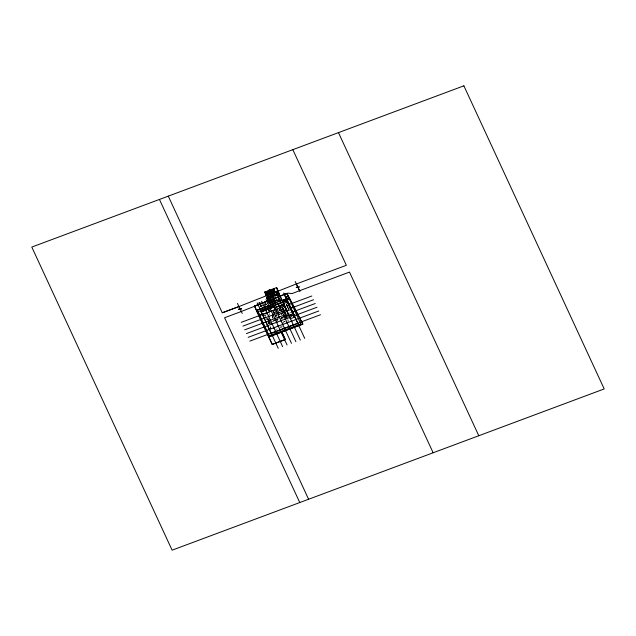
<?xml version="1.0" encoding="UTF-8"?>
<svg xmlns="http://www.w3.org/2000/svg" width="636" height="636" viewBox="0 0 636 636"><rect width="100%" height="100%" fill="white"/><g stroke="black" fill="none" stroke-linecap="round" stroke-linejoin="round"><path stroke-width="0.48" stroke-dasharray="3.18 2.39" d="M269.767 322.929L270.117 323.645M267.422 296.607L270.006 295.637M277.415 295.78L276.58 293.093L277.224 292.854L280.214 302.283M277.232 292.973L279.776 301.464M278.783 292.6L279.554 293.896L277.813 294.548M267.478 297.147L277.145 293.538M277.439 293.323L278.544 292.91M267.502 297.235L277.169 293.625M279.14 293.005L279.967 295.621M274.124 295.088L274.569 295.017L273.997 294.842M275.984 294.492L276.382 294.245L275.809 294.07M267.422 297.664L268.471 301.4M270.467 296.551L270.864 296.304L270.316 296.217M272.303 295.859L272.701 295.621L272.129 295.446M267.47 297.831L279.005 293.546L279.657 294.953M267.51 297.958L278.139 293.919M267.851 297.942L268.503 297.664M269.656 297.235L270.324 297.02M270.57 296.933L271.23 296.686M272.383 296.257L273.035 295.971M273.949 295.668L273.273 295.883M274.855 295.335L274.195 295.581L273.981 294.794M275.102 295.239L275.762 294.993M267.629 298.348L273.464 296.169L274.243 298.682M272.804 296.94L273.202 296.694L273.035 297.155M276.883 295.319L276.612 295.812M268.058 298.713L268.718 298.467M269.624 298.109L268.964 298.371M272.59 297.02L273.249 296.774M273.488 296.686L274.156 296.432M267.907 298.96L267.661 298.499M276.58 293.093L277.606 295.311L278.25 295.072L277.137 292.194M270.022 298.197L273.377 297.107M267.955 299.135L273.496 297.068L272.335 294.563M268.138 299.286L274.267 296.909M258.494 303.03L260.275 302.386M257.644 303.467L260.299 302.474M271.874 298.101L272.542 297.863L271.938 295.581M270.117 301.551L270.944 301.233L271.453 302.752L269.783 303.388M270.952 301.257L270.125 301.559L271.143 304.572M274.18 300.256L275.889 303.324L275.627 302.68M268.893 302.41L269.704 303.984M273.003 301.051L269.974 302.18L270.642 301.957M274.514 300.51L275.173 300.248L273.591 300.812L274.418 300.629L274.148 301.114M269.823 302.434L270.586 304.095M272.24 301.496L274.633 300.597M270.69 302.195L274.728 300.733M260.331 306.25L263.964 304.89M264.87 304.557L268.503 303.197M269.402 302.911L271.222 302.18M271.588 302.028L274.784 300.844L275.221 301.877M260.355 306.329L262.175 305.654M263.081 305.32L266.715 303.96M267.621 303.618L271.254 302.267M277.01 300.168L279.315 299.31M279.697 299.206L274.553 301.289M260.633 306.584L261.261 306.162L261.444 306.576L260.45 306.87L259.941 305.352M264.544 305.034L265.093 305.113M268.487 299.143L267.597 297.171L269.267 303.269L270.849 302.72M259.552 307.013L261.372 306.337M269.274 303.293L271.357 302.609M275.38 301.027L274.704 301.241M276.39 300.693L279.466 299.548M279.824 299.349L279.554 298.785L280.818 301.695M260.442 306.846L261.444 306.576M264.671 305.272L266.365 304.652L264.767 305.232M269.41 303.396L271.453 302.752M276.421 300.844L279.49 299.699M274.164 301.854L275.11 301.472M276.469 300.955L279.594 299.834L280.079 300.971M261.181 306.671L260.609 306.496M269.839 303.149L270.411 303.324M276.573 301.082L279.641 299.938M274.816 301.877L275.237 301.718M278.496 300.502L278.95 300.43L278.369 300.256M270.3 303.618L271.047 303.459L270.387 303.722M274.673 302.132L274.005 302.362L275.579 301.798L274.665 301.544L275.261 301.806M279.697 300.359L280.5 300.057M275.094 302.124L274.649 302.195M273.822 302.768L275.658 302.084M273.854 302.879L275.801 302.156M272.311 303.587L275.833 302.267M272.343 303.738L275.77 302.529M276.684 302.211L276.016 302.434M277.725 301.726L280.031 300.868M272.391 303.841L276.962 302.195M277.781 301.83L280.587 300.844M272.494 303.976L275.738 302.792L275.913 303.205L274.959 299.476M272.518 304.127L275.762 302.879M272.574 304.231L275.809 303.07M274.124 303.841L276.167 303.07M276.199 303.149L274.442 303.809L273.027 298.371M275.992 303.324L275.324 303.682L274.148 299.771M268.758 310.145L269.179 309.986M269.115 310.209L269.537 310.05M269.569 310.137L268.813 310.455L269.139 311.155M286.486 303.857L286.923 304.525L286.494 303.833M286.208 304.596L286.041 304.024M286.995 305.224L286.812 304.811L286.415 305.455M286.812 304.811L286.335 305.566L287.329 305.391M286.327 305.264L287.146 304.978M287.09 305.153L286.335 305.566M286.152 305.813L287.989 305.121M286.256 306.155L288.092 305.463M279.228 309.486L279.617 309.247L279.069 309.16M279.053 309.804L279.45 309.565L279.888 310.249M264.862 315.233L266.301 314.701M278.624 310.098L283.553 308.182M287.281 306.926L287.862 307.101L287.202 307.442C286.55 307.188 288.768 306.56 287.631 307.283M287.051 307.109L287.679 306.687M265.347 315.695L264.767 315.528L265.371 315.782M274.052 312.157L273.631 312.316L274.211 312.483L274.029 312.069M279.212 310.137L279.609 309.891L279.029 309.724M282.074 309.064L282.678 309.327M282.098 309.152L282.519 308.993M283.799 308.611L284.3 311.386M273.52 312.451L275.968 311.537M283.918 308.571L283.346 308.396M269.338 314.208L269.759 314.049L269.37 314.295M274.18 312.403L273.782 312.642L275.857 311.974M282.646 309.239L282.249 309.486M287.75 307.339L288.195 307.268L287.257 306.846M279.371 310.662L283.815 309.032L279.387 310.71M274.092 312.713L275.873 311.998M282.821 310.161L282.217 309.899L282.67 309.827M288.466 309.072L287.893 308.897L288.577 308.643M287.917 308.985L288.585 308.945M288.696 308.889L288.052 308.993M288.044 309.231L288.728 308.977M284.594 311.688L285.103 313.182M274.935 315.321L276.7 314.661M274.863 315.551L276.636 314.892M278.791 314.176L281.462 313.182M283.513 312.674L284.316 312.371M284.809 312.26L274.975 315.893L275.475 317.523M285.5 311.99L285.079 312.149L285.683 312.403M276.899 315.289L275.134 315.949M277.781 314.963L281.597 313.548M282.185 313.317L284.833 312.324L283.203 308.81M285.103 312.228L285.524 312.069M267.518 319.208L268.312 320.504M281.581 314.192L281.009 314.025L281.406 313.779L281.239 314.24M284.181 312.872L284.157 312.276L287.035 318.477M266.73 319.598L269.211 318.636M281.557 314.105L281.16 314.351M269.6 318.819L267.987 319.447M272.59 317.658L272.184 316.338M277.161 316.148L275.388 316.784L273.464 312.713M267.899 319.709L269.441 319.129M289.277 313.206L291.129 312.515M276.183 319.359L277.94 318.708M283.219 316.736L285.882 315.838M270.451 321.57L268.638 322.269L269.465 324.225M275.992 319.534L277.972 318.771M281.486 317.412L286.097 315.758M268.654 322.341L270.165 321.776M273.464 320.56L276.127 319.574M281.438 317.587L284.093 316.593M267.589 322.945L269.131 322.365M285.405 316.291L287.424 315.536M288.331 315.202L291.034 314.192M273.059 320.997L275.754 319.988M276.096 319.876L289.293 314.939M290.215 314.597L292.059 313.906M271.365 322.015L273.997 321.029M274.879 320.703L284.467 316.998M285.755 316.641L287.575 315.957M290.318 314.939L292.163 314.248M270.499 322.683L268.495 323.08M281.533 318.62L283.139 318.024M283.942 317.722L287.885 316.195M288.792 315.853L291.503 314.844M268.917 323.382L270.499 322.786M269.084 323.684L270.793 323.08M286.749 317.094L289.467 316.076M290.374 315.742L292.178 315.066M290.636 316.211L292.369 315.559M290.572 316.307L293.808 315.098M290.676 316.545L292.298 315.941M282.67 322.301L285.159 321.379M282.694 322.388L285.182 321.458M279.999 327.103L282.654 326.109M275.547 329.583L277.391 328.899M280.198 327.945L282.05 327.254M288.021 306.846L288.195 307.268M286.757 304.994L286.979 305.415M287.631 306.886L287.774 307.419M288.498 309.152L288.339 308.826M286.725 305.129L286.908 305.55L286.415 305.057M277.216 292.481L277.9 293.959M276.922 292.377L278.441 295.589M276.899 292.655L278.417 295.923M279.164 297.497L280.762 301.051M278.449 296.169L276.97 292.973L277.805 295.684M278.624 296.742L280.794 301.416M276.899 293.061L278.973 297.72M276.239 291.98L277.94 295.653M279.299 298.785L280.746 301.726M278.655 297.72L280.571 301.655M278.926 298.379L280.341 301.71M278.441 297.735L280.555 302.211M279.053 299.699L279.816 301.385M276.414 294.333L276.183 294.11M281.883 306.266L283.41 309.605M283.823 310.511L287.13 317.42M281.971 306.568L283.33 309.637M283.632 310.193L285.771 314.923M286.12 315.631L286.916 317.388M278.767 300.017L278.95 300.43M282.05 307.013L283.266 309.637M283.672 310.511L286.303 316.315M276.461 295.478L276.636 295.891M278.711 300.208L277.694 296.678M282.615 308.754L285.174 314.232M285.691 315.369L286.446 317.006M282.352 308.532L283.934 311.942M285.413 315.448L286.232 317.221M282.161 308.746L282.312 309.08M285.206 315.21L286.908 319.049M287.679 320.647L288.498 322.42M285.23 315.726L286.049 317.499M285.222 315.814L286.049 317.587M274.418 294.691L274.569 295.017M276.501 302.243L276.628 302.482M279.729 309.183L279.904 309.597M273.448 297.529L272.693 294.548L273.464 296.169M275.444 300.597L275.881 301.631M276.469 302.815L276.159 302.148L276.485 302.887M275.833 301.52L275.34 300.462L275.706 301.241M276.374 302.688L276.191 302.299M279.872 310.893L279.721 310.567M281.025 313.373L281.152 313.62M273.242 297.084L272.2 294.635L273.067 297.425M274.434 299.985L274.617 300.399M272.78 296.853L272.931 297.179M275.07 302.036L275.253 302.45M275.309 302.951L275.491 303.364M274.044 300.725L275.603 304.095M273.814 300.391L275.372 303.762M273.552 300.12L275.221 303.746M281.303 317.984L281.994 319.487M270.888 296.392L270.737 296.058M267.796 297.012L268.551 298.65M270.642 303.141L270.491 302.808M270.03 302.005L270.856 303.873M268.877 299.993L270.872 304.072M267.176 296.607L268.297 298.944M269.465 301.273L270.666 304.064M267.088 296.591L268.368 299.294M268.146 299.222L267.263 297.147L267.931 299.596M269.298 301.766L270.26 303.674M266.929 297.147L267.756 298.928M268.289 300.2L269.958 303.905L268.686 300.097M273.488 311.497L274.307 313.286L273.345 311.401M268.201 300.184L269.744 303.738M277.073 319.51L277.415 320.783M266.85 297.553L267.573 299.111M268.464 301.043L269.839 304.04M273.607 312.228L273.782 312.642M273.337 311.839L274.911 315.257M269.155 309.899L269.211 310.161M272.105 316.37L272.685 317.634M266.158 304.525L266.277 304.763M269.251 311.115L268.734 310.058L268.988 310.901L269.736 310.622L269.004 310.877L268.766 310.106M269.791 314.136L269.64 313.802M264.711 304.962L264.886 305.383M268.44 319.057L269.592 321.554M269.95 322.714L269.99 323.072M267.613 319.177L268.511 321.148M268.551 321.752L269.187 323.144M261.205 306.759L261.054 306.425M268.885 323.287L269.131 323.819L267.351 318.207M265.673 316.974L266.882 319.59M264.687 315.392L265.864 317.928M275.547 294.198L275.96 295.748M273.075 295.12L273.695 297.433L274.355 297.187L273.361 293.315M274.291 299.715L275.316 303.539M274.259 300.566L275.078 303.65M272.136 296.344L271.477 296.591M272.327 297.076L271.667 297.338L271.27 295.827M269.219 296.591L269.425 297.362L268.75 297.576M271.079 302.593L270.674 301.074M268.75 319.185L268.766 319.28M273.726 300.446L274.935 304.04L274.426 302.959L274.569 303.38M269.425 299.818L270.697 303.563M269.362 301.909L270.014 303.817M265.005 301.472L266.277 305.216M265.029 303.452L265.514 304.97M264.274 301.742L265.546 305.487M261.619 304.739L262.127 306.234M260.792 305.034L261.213 306.353M260.529 305.208L261.181 307.116M259.854 303.396L261.126 307.14M288.291 308.818L288.148 308.802M287.901 319.495L288.402 321.132M286.725 316.688L287.48 319.145M284.912 311.211L286.598 317.03M278.878 292.441L279.92 295.509M284.817 311.338L286.701 317.571M278.735 292.496L279.824 295.676M284.117 309.899L286.558 317.626M283.338 307.625L283.783 309.064M285.628 316.211L286.049 317.976M277.932 293.888L278.489 295.692M282.615 308.85L283.489 311.688M279.236 299.055L279.546 299.802M279.697 301.575L278.465 298.053M276.525 291.837L277.081 293.633M277.606 295.311L277.264 294.198L277.495 295.064M275.563 293.76L276.135 295.613M274.585 293.872L275.229 295.955M274.537 299.62L275.746 303.523M272.717 294.555L275.706 304.024M273.353 298.356L275.078 303.936M274.657 302.927L274.784 303.173M273.424 299.548L273.949 301.257M274.561 303.229L274.696 303.658M271.866 294.889L272.796 297.887M273.035 298.65L274.641 303.579M271.039 295.454L271.612 297.306M270.062 295.565L270.705 297.64M276.708 319.646L277.209 321.267M273.671 311.235L274.291 313.246M273.607 311.839L274.164 313.627M268.535 297.179L269.179 299.246M269.41 300.001L270.61 303.865M270.069 302.323L270.26 302.99M267.454 297.091L269.386 303.308M267.144 296.551L268.471 301.082M268.964 302.386L269.744 302.291L269.02 302.553M268.09 299.954L269.076 303.3M267.001 296.972L267.955 299.961M266.484 296.766L267.351 299.556M272.256 316.179L272.844 318.199M268.615 321.609L269.481 324.137M267.478 318.485L267.931 319.908M268.193 320.798L269.163 323.867M260.863 306.401L260.975 306.52M277.924 291.622L278.64 294.309M280.071 299.683L280.548 301.472M278.131 292.671L278.624 294.54M277.058 292.934L277.773 295.621M278.012 296.511L279.204 300.995M277.964 296.805L278.894 300.303M274.673 293.808L275.301 295.994M274.267 292.981L275.142 295.835M274.442 293.776L275.054 296.082M275.404 300.152L276.398 304.008M275.483 300.844L275.976 302.712M272.621 293.594L275.491 304.35M272.661 294.707L273.909 299.373M274.156 300.311L275.15 304.048M272.073 294.794L272.788 297.481M271.715 293.927L273.806 301.599M274.211 303.126L274.418 303.897M271.787 294.889L272.749 298.491M271.023 295.319L271.516 297.187M270.856 295.382L271.437 297.433M270.157 295.382L270.769 297.688M270.117 295.661L270.618 297.529M269.91 295.47L270.443 297.592M269.449 296.479L269.664 297.258M270.674 301.21L271.198 303.467M270.435 301.17L271.047 303.475M270.531 301.663L271.031 303.531M268.098 295.279L269.553 301.003M269.799 301.933L270.292 303.801M268.408 297.139L268.893 298.952M268.384 297.33L269.378 301.067M269.632 301.997L270.125 303.865M266.762 297.759L267.239 299.548M266.492 297.012L266.993 298.88M266.325 297.076L266.826 298.944M272.55 316.458L273.186 318.517L272.574 316.529M271.103 302.998L270.435 301.551L271.055 302.975"/><path stroke-width="0.95" d="M262.016 314.494L262.31 315.13L262.97 314.876L262.636 314.152L262.811 314.526M265.109 309.247L265.482 309.112M264.369 317.905L264.528 318.254M267.048 312.507L267.39 313.23L266.683 312.642M269.529 307.593L269.895 307.458M266.102 321.649L266.269 321.999M268.583 316.744L268.79 316.251M271.469 310.853L271.437 311.72L271.469 310.853L271.644 311.235M273.949 305.948L274.315 305.813M267.835 325.394L268.002 325.751M270.316 320.488L270.523 320.003M272.995 315.09L273.202 314.605M275.682 309.692L275.889 309.207L277.415 313.445L278.902 312.92L277.161 309.168L275.682 309.692L274.752 307.625L283.648 304.469L274.816 307.768M278.361 304.302L278.735 304.159M269.577 329.146L269.736 329.496M272.049 324.233L272.256 323.748M274.736 318.843L274.943 318.35M277.415 313.445L277.256 313.095M280.102 308.047L280.301 307.562M282.781 302.649L282.988 302.164L286.884 311.028L290.93 309.517L290.612 307.498M298.626 324.757L287.408 300.51L260.529 310.543L271.103 333.383L271.31 332.89M273.782 327.985L273.989 327.492M276.469 322.587L276.676 322.102M279.148 317.189L279.355 316.704M281.835 311.799L282.042 311.306M287.408 300.51L287.464 302.02L290.93 309.517L287.035 300.653L294.508 315.853L293.975 315.639L294.452 317.181L290.406 318.692L286.089 309.796L286.629 310.034M275.73 331.245L275.356 331.38M278.202 326.332L278.409 325.847M280.889 320.942L281.088 320.449M283.569 315.543L283.775 315.051M280.142 329.591L279.776 329.734M282.623 324.686L282.829 324.201M285.302 319.288L285.508 318.803M287.989 313.898L287.822 313.54M284.562 327.945L284.197 328.081M287.043 323.04L287.241 322.547M289.722 317.642L289.929 317.149L290.406 318.692M288.983 326.3L288.609 326.435M291.455 321.387L291.662 320.902M294.142 315.997L294.341 315.504L293.609 315.782M293.395 324.646L293.029 324.789M295.875 319.741L295.708 319.391M239.828 308.404L238.428 309.398L241.664 308.714L240.4 309.597M257.135 312.061L289.873 298.984M240.957 311.632L287.877 293.164L292.099 293.554L299.62 290.692M292.822 149.659L346.358 265.291L296.376 283.942L238.444 306.751L222.274 312.785L168.278 196.142M279.991 296.05L254.599 306.059L271.429 299.413L273.52 304.048L256.539 310.336L273.424 303.73M280.158 295.994L284.26 294.381M285.111 294.047L286.82 293.379L302.72 324.066L268.797 336.81M286.908 293.673L284.3 294.579M285.651 297.497L288.251 296.137L285.651 297.497L284.085 293.888M268.686 337.024L302.943 324.114L287.027 293.506M265.999 295.144L264.838 292.004L265.753 293.562M265.745 291.67L266.73 294.865L265.912 291.606M266.651 291.328L267.637 294.532L266.818 291.264M267.557 290.994L268.543 294.19L267.724 290.93M268.63 290.588L269.648 293.617M269.537 290.255C272.796 300.9 266.897 283.068 270.292 292.441M270.268 289.976L271.262 293.18L270.443 289.913M271.175 289.642L272.168 292.838L271.349 289.579M272.081 289.3L273.075 292.504L272.256 289.237M272.987 288.967L273.981 292.163L273.154 288.903M276.644 287.599L277.63 290.803L274.887 291.829L273.893 288.625L276.644 287.599L278.481 291.574M268.869 291.105L268.464 290.652M269.775 290.771L269.362 290.318M265.466 293.315L274.14 290.08M265.498 293.403L274.164 290.167M274.712 292.163L266.102 295.374L265.005 291.94M274.776 292.226L266.619 295.176M267.041 295.374L274.8 292.481M272.621 293.594L273.329 293.355M274.434 292.918L275.181 292.663M222.274 312.785L238.937 306.56M241.314 311.497L224.572 317.746L308.595 499.244M257.19 310.137L273.377 304.016M288.816 297.863L282.177 300.359L280.158 295.986M260.752 310.591L287.289 300.685M261.062 310.758L260.529 310.543M287.464 302.02L283.41 303.531L282.988 302.164M283.918 304.183L274.712 307.57L276.223 309.931M279.284 306.29L283.847 304.89L279.427 306.544M279.347 306.433L283.783 304.755M288.211 303.833L288.951 303.563M288.346 303.921L288.903 303.714M257.159 310.074L259.575 315.297L262.636 314.152M275.889 309.207L276.048 309.557M241.203 322.357L284.872 306.059M311.823 296.002L288.474 304.692L293.212 314.923M275.642 309.549L262.39 314.494M285.27 307.085L284.531 307.363L283.187 304.453M242.936 326.109L286.605 309.804M290.326 308.42L313.556 299.747M290.302 308.635L293.085 307.188L292.918 306.639M244.669 329.853L288.346 313.556M292.059 312.165L315.289 303.499M246.402 333.598L290.08 317.3M293.792 315.917L317.022 307.244M270.713 328.263L270.332 326.904M248.143 337.35L318.763 310.996M297.449 323.136L297.974 323.35L271.103 333.383M249.876 341.095L320.496 314.74M300.836 323.931L269.163 335.705M279.935 307.697L280.468 307.911M281.669 311.441L282.201 311.656M289.555 317.292L290.088 317.507M283.41 315.194L283.934 315.408M271.103 310.996L271.636 311.211M291.296 321.037L291.821 321.252M285.143 318.938L285.675 319.153M278.989 316.839L279.522 317.054M272.836 314.74L273.369 314.955M286.876 322.69L287.408 322.897M280.722 320.584L281.255 320.798M274.569 318.485L275.102 318.7M268.416 316.386L268.949 316.601M262.263 314.287L262.795 314.502M282.456 324.336L282.988 324.551M276.302 322.237L276.835 322.452M270.157 320.139L270.682 320.353M278.043 325.982L278.568 326.196M271.89 323.883L272.423 324.098M273.623 327.635L274.156 327.85M260.537 316.982L259.591 314.939M295.199 281.502L297.6 286.486L296.201 287.48L299.445 286.796L298.173 287.687L300.001 291.471M237.427 303.412L242.229 313.389M281.629 331.976L285.174 339.489L272.28 344.346L254.599 306.059M338.471 132.622L478.797 435.732M433.148 452.768L349.498 272.081L299.516 290.731L296.376 283.942M301.17 324.654L288.14 296.511M283.704 292.981L304.731 338.416M286.669 300.788L282.837 301.838L289.515 316.259M287.027 301.567L288.116 303.913M277.98 291.328L277.654 290.628L277.924 291.622M279.284 294.627L300.319 340.061M286.264 310.169L283.608 304.413M273.893 288.625L274.132 289.142M279.705 305.789L280.285 307.061L279.554 307.331L278.966 306.067M274.863 296.281L295.899 341.707M271.318 299.461L273.52 304.048M270.451 297.926L291.479 343.361M264.838 292.004L266.333 295.239M266.031 299.58L287.067 345.006M261.611 301.226L282.646 346.66M257.198 302.871L278.226 348.305M265.276 328.995L266.102 330.784M254.472 306.314L272.16 344.521L285.389 339.529L281.653 331.372M159.437 199.434L299.763 502.543M294.452 317.181L290.668 308.5L290.708 307.466M272.431 293.713L266.285 295.963L266.023 294.969M271.771 293.959L271.453 292.942M271.524 294.047L271.286 293.005M273.226 289.475L273.798 291.328M281.478 331.435L281.692 332.119M271.262 298.936L271.413 299.771M269.545 336.531L257.206 309.788M272.192 292.663L272.621 294.444M271.564 292.902L271.834 293.896M266.929 294.627L267.446 296.4M284.721 305.908L284.515 306.401L284.721 305.908M289.142 304.262L288.935 304.747L289.142 304.262M292.608 311.759L292.401 312.244L292.608 311.759M463.883 85.82L31.8 247.07L172.118 550.18L604.2 388.93L463.883 85.82M288.863 297.974L282.153 300.828L288.863 297.974M274.569 306.798L261.158 311.902L274.569 306.798M261.579 311.958L261.332 312.324L261.579 311.958M265.991 310.304L265.753 310.67L265.991 310.304M270.411 308.659L270.165 309.024L270.411 308.659M274.832 307.013L274.585 307.379L274.832 307.013"/></g></svg>
